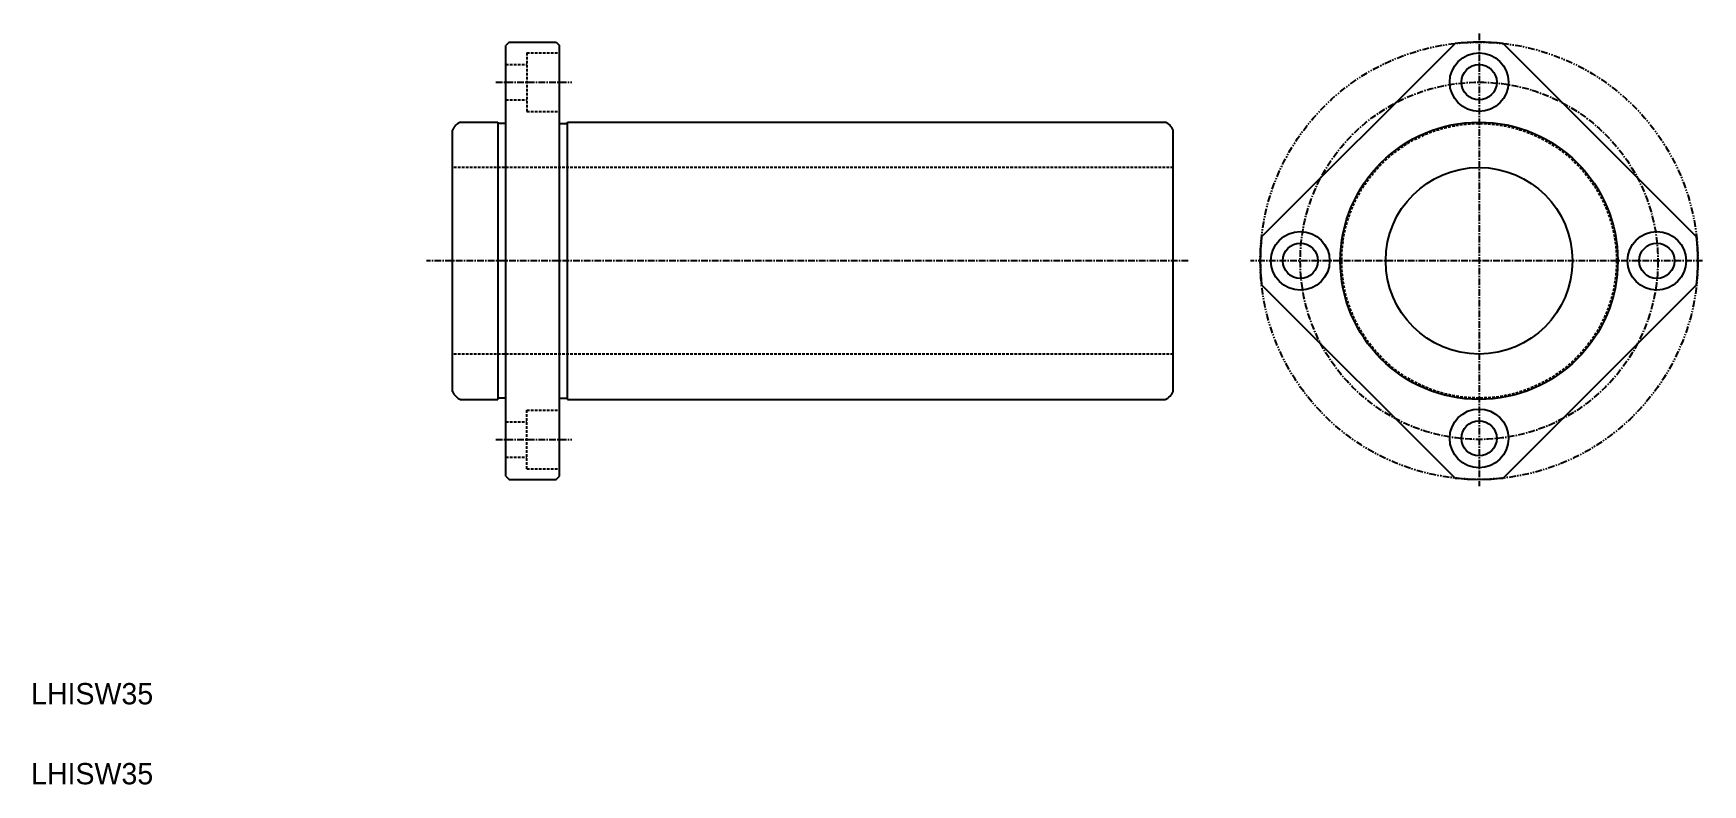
# Model space of a CAD drawing. Extents: x 10 to 323, y 10 to 151.
import ezdxf

# ---------------------------------------------------------------- set-up
doc = ezdxf.new("R2010")
doc.units = 0
for name, pattern in [('CENTER', [2, 1.25, -0.25, 0.25, -0.25]), ('DASHED', [0.75, 0.5, -0.25]), ('PHANTOM', [2.5, 1.25, -0.25, 0.25, -0.25, 0.25, -0.25])]:
    doc.linetypes.add(name, pattern=pattern)
doc.layers.get('0').update_dxf_attribs({"linetype": 'CONTINUOUS'})
doc.layers.add('CENTER', color=1, linetype='CENTER')

msp = doc.modelspace()

# ---------------------------------------------------------------- linework, layer by layer
at = {"color": 7, "linetype": 'CONTINUOUS'}
for p, q in [((99.59, 149.19), (98.99, 148.59)), ((98.99, 67.79), (98.99, 148.59)), ((99.59, 149.19), (108.39, 149.19)), ((108.39, 149.19), (108.99, 148.59)), ((108.99, 67.79), (108.99, 148.59)), ((276.81, 148.94), (240.56, 112.69)), ((322.07, 112.69), (285.82, 148.94)), ((88.99, 83.68), (88.99, 132.69)), ((90.49, 134.19), (97.49, 134.19)), ((97.49, 134.19), (97.49, 82.19)), ((98.99, 133.94), (97.49, 133.94)), ((108.99, 133.94), (110.49, 133.94)), ((110.49, 134.19), (222.5, 134.19)), ((110.49, 82.19), (110.49, 134.19)), ((223.99, 83.68), (223.99, 132.69)), ((276.81, 67.44), (240.56, 103.68)), ((285.82, 67.44), (322.07, 103.68)), ((90.49, 82.19), (97.49, 82.19)), ((98.99, 82.44), (97.49, 82.44)), ((108.99, 82.44), (110.49, 82.44)), ((110.49, 82.19), (222.5, 82.19)), ((98.99, 67.79), (99.59, 67.19)), ((99.59, 67.19), (108.39, 67.19)), ((108.39, 67.19), (108.99, 67.79))]:
    msp.add_line(p, q, dxfattribs=at)
at = {"color": 3, "linetype": 'DASHED'}
for p, q in [((102.89, 147.19), (102.89, 136.19)), ((102.89, 147.19), (108.99, 147.19)), ((98.99, 144.99), (102.89, 144.99)), ((98.99, 138.39), (102.89, 138.39)), ((102.89, 136.19), (108.99, 136.19)), ((223.99, 125.69), (88.99, 125.69)), ((223.99, 90.69), (88.99, 90.69)), ((102.89, 69.19), (102.89, 80.19)), ((102.89, 80.19), (108.99, 80.19)), ((98.99, 77.99), (102.89, 77.99)), ((98.99, 71.39), (102.89, 71.39)), ((102.89, 69.19), (108.99, 69.19))]:
    msp.add_line(p, q, dxfattribs=at)
at = {"color": 3, "linetype": 'PHANTOM'}
msp.add_circle((281.32, 108.19), 41, dxfattribs=at)
at = {"color": 7, "linetype": 'CONTINUOUS'}
for centre, radius in [((281.32, 141.69), 5.5), ((281.32, 141.69), 3.3), ((281.32, 108.19), 26), ((281.32, 108.19), 17.5), ((247.82, 108.19), 5.5), ((314.62, 108.19), 5.5), ((247.82, 108.19), 3.3), ((314.62, 108.19), 3.3), ((281.32, 74.89), 5.5), ((281.32, 74.89), 3.3)]:
    msp.add_circle(centre, radius, dxfattribs=at)
at = {"color": 3, "linetype": 'DASHED'}
msp.add_circle((281.32, 108.19), 25.75, dxfattribs=at)
at = {"color": 7, "linetype": 'CONTINUOUS'}
for centre, radius, start, end in [((281.32, 108.19), 41, 83.6947, 96.3053), ((91.34, 131.84), 2.5, 109.9484, 160.0516), ((221.64, 131.84), 2.5, 19.9484, 70.0516), ((281.32, 108.19), 41, 173.6947, 186.3053), ((281.32, 108.19), 41, 353.6947, 6.3053), ((91.34, 84.54), 2.5, 199.9484, 250.0516), ((221.64, 84.54), 2.5, 289.9484, 340.0516), ((281.32, 108.19), 41, 263.6947, 276.3053)]:
    msp.add_arc(centre, radius, start, end, dxfattribs=at)
at = {"layer": 'CENTER', "color": 1, "linetype": 'CENTER'}
for p, q in [((281.32, 150.85), (281.32, 65.95)), ((97.07, 141.69), (111.34, 141.69)), ((226.84, 108.19), (84.09, 108.19)), ((323.2, 108.19), (238.52, 108.19)), ((97.07, 74.69), (111.34, 74.69))]:
    msp.add_line(p, q, dxfattribs=at)
msp.add_circle((281.32, 108.19), 33.5, dxfattribs=at)

# ---------------------------------------------------------------- texts
at = {"color": 7, "linetype": 'CONTINUOUS'}
for p in [(10, 25), (10, 10)]:
    msp.add_text('LHISW35', height=4, dxfattribs=at).set_placement(p)

doc.saveas('drawing.dxf')
